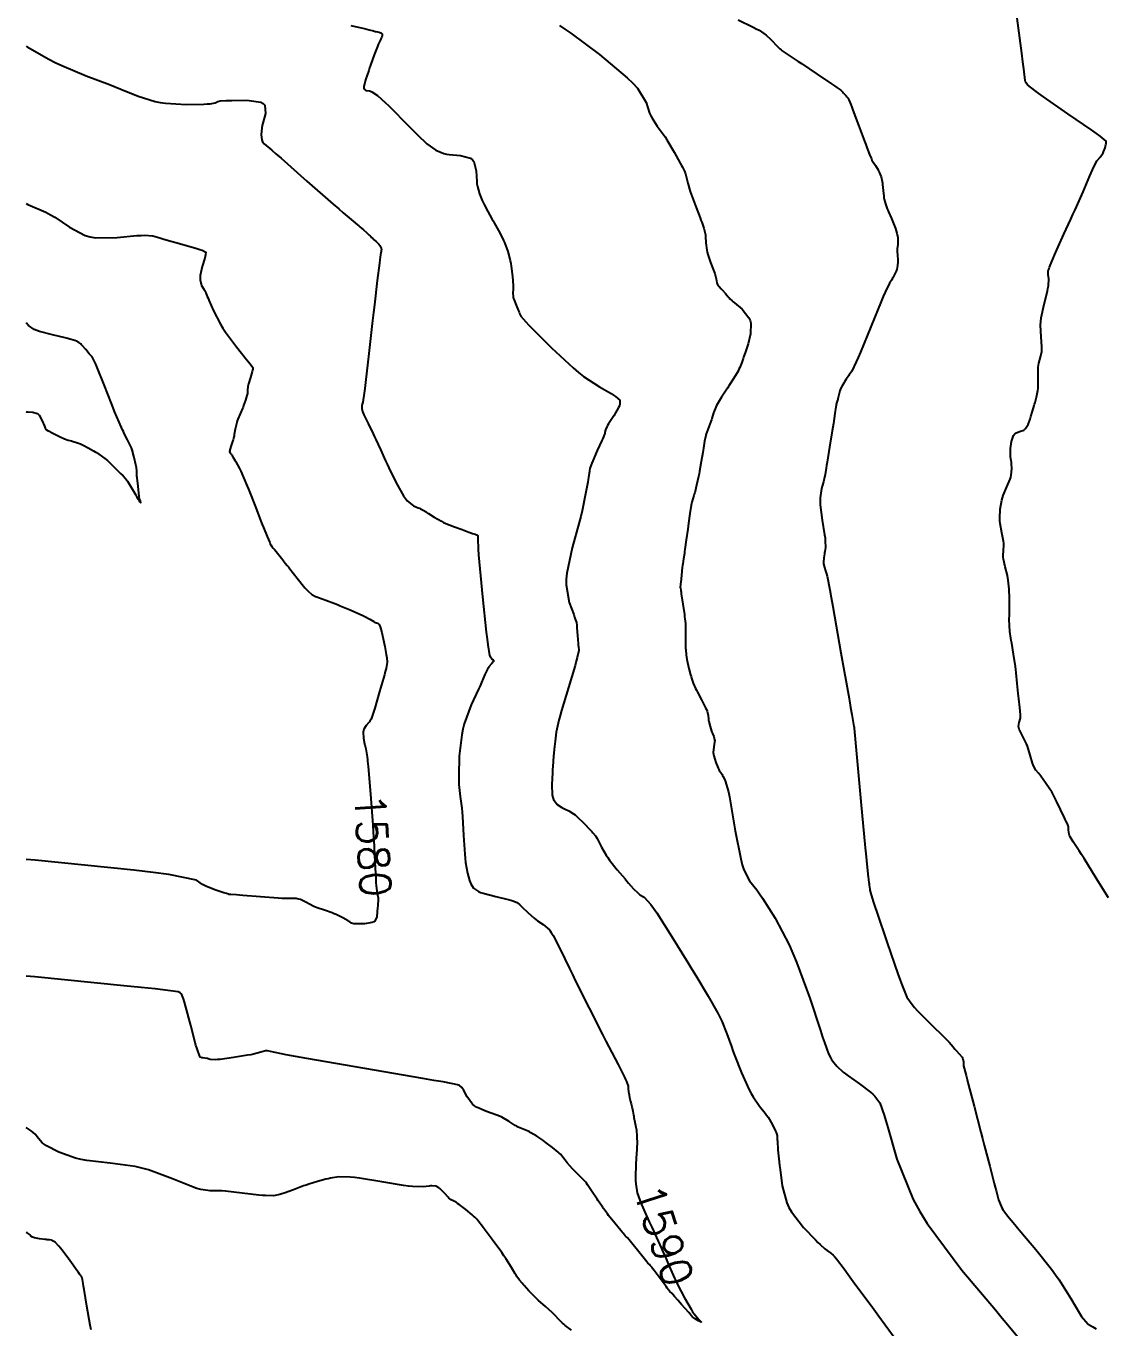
# Model space of a CAD drawing. Header units: metres. Extents: x 837477 to 838477, y 1189014 to 1191014.
# Drawn here: x 837476.5 to 837611.7, y 1189145 to 1189307.7 of the extents above; entities that cross this region are included whole.
import ezdxf

# ---------------------------------------------------------------- set-up
doc = ezdxf.new("R2010")
doc.units = ezdxf.units.M
doc.header["$LTSCALE"] = 0.3
doc.layers.add('COTAS 10', color=1, linetype='Continuous')
doc.styles.get("Standard").update_dxf_attribs({"font": 'simplex.shx'})

msp = doc.modelspace()

# ---------------------------------------------------------------- linework, layer by layer
at = {"layer": 'COTAS 10'}
for points, elevation in [([(837611.835, 1189198.775), (837610.301, 1189201.243), (837608.79, 1189203.68), (837608.459, 1189204.203), (837608.167, 1189204.661), (837607.428, 1189205.77), (837607.039, 1189206.406), (837606.967, 1189206.567), (837606.911, 1189206.72), (837606.838, 1189207.217), (837606.839, 1189207.612), (837606.83, 1189207.702), (837606.817, 1189207.783), (837606.735, 1189208.003), (837606.531, 1189208.381), (837606.441, 1189208.561), (837606.335, 1189208.774), (837605.834, 1189209.818), (837605.334, 1189210.869), (837605.231, 1189211.087), (837605.142, 1189211.274), (837604.948, 1189211.683), (837604.742, 1189212.031), (837604.645, 1189212.178), (837604.532, 1189212.348), (837603.982, 1189213.144), (837603.395, 1189213.959), (837603.259, 1189214.14), (837603.134, 1189214.301), (837602.779, 1189214.722), (837602.496, 1189215.192), (837602.416, 1189215.384), (837602.336, 1189215.603), (837602.042, 1189216.617), (837601.707, 1189217.724), (837601.601, 1189218.002), (837601.488, 1189218.268), (837601.033, 1189219.122), (837600.679, 1189219.831), (837600.63, 1189220.005), (837600.604, 1189220.17), (837600.685, 1189220.682), (837600.833, 1189221.245), (837600.847, 1189221.441), (837600.85, 1189221.655), (837600.766, 1189222.574), (837600.619, 1189223.659), (837600.582, 1189223.978), (837600.548, 1189224.305), (837600.438, 1189225.553), (837600.308, 1189226.905), (837600.26, 1189227.298), (837600.208, 1189227.698), (837599.976, 1189229.209), (837599.747, 1189230.594), (837599.695, 1189230.915), (837599.649, 1189231.208), (837599.525, 1189232.042), (837599.461, 1189232.803), (837599.452, 1189233.051), (837599.447, 1189233.315), (837599.462, 1189234.405), (837599.482, 1189235.583), (837599.48, 1189235.904), (837599.475, 1189236.222), (837599.431, 1189237.351), (837599.317, 1189238.454), (837599.268, 1189238.757), (837599.211, 1189239.058), (837598.943, 1189240.133), (837598.714, 1189241.098), (837598.682, 1189241.329), (837598.663, 1189241.544), (837598.709, 1189242.192), (837598.761, 1189242.861), (837598.747, 1189243.09), (837598.719, 1189243.338), (837598.515, 1189244.391), (837598.307, 1189245.56), (837598.278, 1189245.88), (837598.262, 1189246.2), (837598.304, 1189247.343), (837598.507, 1189248.458), (837598.591, 1189248.76), (837598.688, 1189249.06), (837599.14, 1189250.116), (837599.561, 1189251.093), (837599.638, 1189251.342), (837599.698, 1189251.582), (837599.77, 1189252.371), (837599.722, 1189253.053), (837599.705, 1189253.225), (837599.688, 1189253.39), (837599.613, 1189253.928), (837599.58, 1189254.512), (837599.589, 1189254.706), (837599.606, 1189254.915), (837599.73, 1189255.784), (837599.988, 1189256.566), (837600.088, 1189256.719), (837600.201, 1189256.844), (837600.714, 1189257.067), (837601.242, 1189257.226), (837601.365, 1189257.311), (837601.477, 1189257.414), (837601.796, 1189257.935), (837602.035, 1189258.579), (837602.097, 1189258.76), (837602.157, 1189258.942), (837602.36, 1189259.606), (837602.553, 1189260.28), (837602.608, 1189260.469), (837602.662, 1189260.658), (837602.865, 1189261.346), (837603.018, 1189262.162), (837603.043, 1189262.43), (837603.06, 1189262.718), (837603.055, 1189263.913), (837603.063, 1189265.084), (837603.088, 1189265.358), (837603.123, 1189265.609), (837603.331, 1189266.33), (837603.508, 1189267.068), (837603.524, 1189267.33), (837603.526, 1189267.617), (837603.41, 1189268.86), (837603.342, 1189270.346), (837603.373, 1189270.786), (837603.426, 1189271.238), (837603.799, 1189272.976), (837604.2, 1189274.567), (837604.271, 1189274.927), (837604.325, 1189275.252), (837604.374, 1189276.134), (837604.323, 1189276.668), (837604.314, 1189276.773), (837604.306, 1189276.86), (837604.298, 1189277.023), (837604.303, 1189277.062), (837604.305, 1189277.072), (837604.306, 1189277.082), (837604.312, 1189277.111), (837604.385, 1189277.31), (837604.43, 1189277.426), (837604.484, 1189277.568), (837604.766, 1189278.302), (837605.211, 1189279.377), (837605.367, 1189279.734), (837605.538, 1189280.117), (837606.275, 1189281.717), (837607.146, 1189283.605), (837607.401, 1189284.17), (837607.663, 1189284.753), (837608.659, 1189287.013), (837609.52, 1189288.986), (837609.696, 1189289.389), (837609.845, 1189289.73), (837610.16, 1189290.442), (837610.34, 1189290.765), (837610.405, 1189290.861), (837610.476, 1189290.959), (837610.785, 1189291.333), (837611.094, 1189291.748), (837611.166, 1189291.871), (837611.231, 1189291.998), (837611.413, 1189292.485), (837611.521, 1189292.927), (837611.539, 1189293.024), (837611.552, 1189293.11), (837611.555, 1189293.333), (837610.801, 1189293.952), (837610.336, 1189294.288), (837609.761, 1189294.696), (837606.759, 1189296.764), (837603.718, 1189298.859), (837603.119, 1189299.285), (837602.624, 1189299.643), (837601.713, 1189300.375), (837601.533, 1189300.633), (837601.5, 1189300.692), (837601.474, 1189300.745), (837601.441, 1189300.893), (837601.267, 1189302.352), (837601.153, 1189303.231), (837601.01, 1189304.317), (837600.254, 1189309.959)], 1630), ([(837565.566, 1189308.486), (837567.415, 1189307.598), (837567.816, 1189307.385), (837568.169, 1189307.185), (837569.045, 1189306.584), (837569.58, 1189306.084), (837569.717, 1189305.949), (837569.851, 1189305.815), (837570.295, 1189305.345), (837570.761, 1189304.89), (837570.908, 1189304.765), (837571.063, 1189304.641), (837571.688, 1189304.199), (837572.669, 1189303.554), (837573.048, 1189303.301), (837573.474, 1189303.017), (837575.403, 1189301.725), (837577.22, 1189300.499), (837577.576, 1189300.257), (837577.867, 1189300.058), (837578.39, 1189299.689), (837578.491, 1189299.595), (837578.517, 1189299.568), (837578.543, 1189299.542), (837578.628, 1189299.444), (837578.715, 1189299.343), (837578.741, 1189299.314), (837578.768, 1189299.285), (837578.874, 1189299.178), (837578.984, 1189299.064), (837579.013, 1189299.031), (837579.042, 1189298.997), (837579.144, 1189298.87), (837579.242, 1189298.732), (837579.27, 1189298.692), (837579.296, 1189298.65), (837579.393, 1189298.493), (837579.637, 1189297.906), (837579.757, 1189297.594), (837579.9, 1189297.217), (837580.606, 1189295.314), (837581.333, 1189293.338), (837581.49, 1189292.914), (837581.627, 1189292.544), (837581.959, 1189291.654), (837582.199, 1189291.116), (837582.276, 1189290.968), (837582.36, 1189290.821), (837582.702, 1189290.295), (837583.038, 1189289.761), (837583.118, 1189289.61), (837583.191, 1189289.457), (837583.405, 1189288.892), (837583.553, 1189288.28), (837583.585, 1189288.097), (837583.612, 1189287.908), (837583.678, 1189287.177), (837583.745, 1189286.453), (837583.772, 1189286.268), (837583.804, 1189286.09), (837583.954, 1189285.505), (837584.176, 1189284.894), (837584.253, 1189284.7), (837584.338, 1189284.495), (837584.704, 1189283.666), (837585.062, 1189282.837), (837585.142, 1189282.632), (837585.213, 1189282.438), (837585.402, 1189281.825), (837585.498, 1189281.281), (837585.51, 1189281.13), (837585.517, 1189280.978), (837585.489, 1189280.428), (837585.445, 1189279.883), (837585.441, 1189279.733), (837585.441, 1189279.585), (837585.469, 1189279.057), (837585.499, 1189278.542), (837585.499, 1189278.403), (837585.496, 1189278.265), (837585.457, 1189277.779), (837585.366, 1189277.315), (837585.33, 1189277.192), (837585.29, 1189277.071), (837585.107, 1189276.653), (837584.879, 1189276.243), (837584.811, 1189276.127), (837584.739, 1189276.01), (837584.462, 1189275.578), (837583.924, 1189274.476), (837583.689, 1189273.936), (837583.417, 1189273.294), (837582.123, 1189270.128), (837580.823, 1189266.95), (837580.547, 1189266.301), (837580.307, 1189265.752), (837579.744, 1189264.603), (837579.441, 1189264.144), (837579.365, 1189264.029), (837579.293, 1189263.92), (837579.062, 1189263.574), (837578.855, 1189263.261), (837578.799, 1189263.174), (837578.742, 1189263.086), (837578.541, 1189262.764), (837578.355, 1189262.392), (837578.309, 1189262.273), (837578.266, 1189262.145), (837578.126, 1189261.624), (837578.015, 1189261.141), (837577.988, 1189261.038), (837577.964, 1189260.949), (837577.892, 1189260.735), (837577.818, 1189260.436), (837577.792, 1189260.292), (837577.764, 1189260.122), (837577.645, 1189259.287), (837577.461, 1189258.033), (837577.393, 1189257.599), (837577.317, 1189257.127), (837576.979, 1189255.11), (837576.656, 1189253.207), (837576.59, 1189252.807), (837576.534, 1189252.463), (837576.416, 1189251.679), (837576.314, 1189251.154), (837576.268, 1189250.973), (837576.214, 1189250.777), (837575.957, 1189249.939), (837575.786, 1189248.76), (837575.787, 1189248.349), (837575.809, 1189247.902), (837576.06, 1189245.98), (837576.355, 1189244.142), (837576.404, 1189243.747), (837576.439, 1189243.402), (837576.449, 1189242.567), (837576.367, 1189242.057), (837576.345, 1189241.916), (837576.324, 1189241.776), (837576.247, 1189241.271), (837576.215, 1189240.78), (837576.221, 1189240.648), (837576.234, 1189240.518), (837576.337, 1189240.064), (837576.476, 1189239.629), (837576.511, 1189239.511), (837576.545, 1189239.393), (837576.658, 1189238.979), (837576.989, 1189237.263), (837577.16, 1189236.325), (837577.366, 1189235.186), (837578.396, 1189229.402), (837579.41, 1189223.675), (837579.604, 1189222.571), (837579.762, 1189221.677), (837580.021, 1189220.191), (837580.034, 1189220.092), (837580.037, 1189220.073), (837580.039, 1189220.058), (837580.042, 1189220.033), (837580.043, 1189220.03), (837580.043, 1189220.027), (837580.044, 1189220.021), (837580.045, 1189220.014), (837580.046, 1189220.012), (837580.046, 1189220.01), (837580.048, 1189220.002), (837580.05, 1189219.995), (837580.05, 1189219.99), (837580.052, 1189219.982), (837580.053, 1189219.974), (837580.053, 1189219.97), (837580.054, 1189219.962), (837580.898, 1189210.827), (837581.436, 1189205.03), (837581.543, 1189203.901), (837581.631, 1189202.98), (837581.794, 1189201.375), (837581.834, 1189201.122), (837581.844, 1189201.054), (837581.854, 1189200.985), (837581.888, 1189200.744), (837581.92, 1189200.503), (837581.928, 1189200.435), (837581.937, 1189200.367), (837581.966, 1189200.118), (837582, 1189199.863), (837582.024, 1189199.719), (837582.076, 1189199.454), (837582.433, 1189198.327), (837582.639, 1189197.711), (837582.89, 1189196.964), (837584.183, 1189193.169), (837585.528, 1189189.294), (837585.812, 1189188.496), (837586.059, 1189187.817), (837586.631, 1189186.36), (837587.291, 1189185.429), (837587.592, 1189185.081), (837587.945, 1189184.694), (837589.646, 1189182.975), (837591.313, 1189181.342), (837591.644, 1189181.01), (837591.918, 1189180.73), (837592.434, 1189180.153), (837592.637, 1189179.874), (837592.714, 1189179.783), (837592.8, 1189179.686), (837593.183, 1189179.283), (837593.533, 1189178.861), (837593.597, 1189178.752), (837593.648, 1189178.646), (837593.714, 1189178.29), (837593.71, 1189177.96), (837593.717, 1189177.871), (837593.727, 1189177.782), (837593.791, 1189177.467), (837594.036, 1189176.551), (837594.159, 1189176.083), (837594.307, 1189175.523), (837595.044, 1189172.726), (837595.89, 1189169.507), (837596.107, 1189168.68), (837596.316, 1189167.882), (837597.007, 1189165.233), (837597.567, 1189163.09), (837597.694, 1189162.611), (837597.807, 1189162.182), (837598.114, 1189161.042), (837598.417, 1189160.239), (837598.529, 1189160.022), (837598.653, 1189159.806), (837599.2, 1189159.044), (837600.124, 1189157.944), (837600.486, 1189157.515), (837600.892, 1189157.032), (837602.742, 1189154.838), (837604.719, 1189152.35), (837605.207, 1189151.682), (837605.668, 1189151.022), (837607.117, 1189148.715), (837608.231, 1189146.852), (837608.481, 1189146.473), (837608.706, 1189146.153), (837609.308, 1189145.493), (837609.874, 1189145.164), (837610.076, 1189145.053), (837610.298, 1189144.933)], 1620), ([(837517.123, 1189307.802), (837518.806, 1189307.395), (837519.142, 1189307.313), (837519.422, 1189307.245), (837519.967, 1189307.109), (837520.181, 1189307.055), (837520.253, 1189307.037), (837520.656, 1189306.944), (837520.936, 1189306.835), (837520.984, 1189306.795), (837521.02, 1189306.75), (837521.045, 1189306.552), (837520.977, 1189306.331), (837520.955, 1189306.272), (837520.93, 1189306.213), (837520.827, 1189306.008), (837520.638, 1189305.595), (837520.559, 1189305.405), (837520.47, 1189305.182), (837520.05, 1189304.106), (837519.585, 1189302.847), (837519.466, 1189302.508), (837519.352, 1189302.175), (837518.974, 1189301.007), (837518.765, 1189300.112), (837518.757, 1189299.949), (837518.77, 1189299.824), (837518.999, 1189299.68), (837519.445, 1189299.64), (837519.595, 1189299.581), (837519.758, 1189299.5), (837520.442, 1189299.033), (837521.454, 1189298.131), (837521.823, 1189297.776), (837522.231, 1189297.375), (837524.023, 1189295.547), (837525.837, 1189293.741), (837526.257, 1189293.355), (837526.642, 1189293.018), (837527.739, 1189292.209), (837528.741, 1189291.807), (837529.067, 1189291.727), (837529.413, 1189291.659), (837530.839, 1189291.526), (837532.092, 1189291.205), (837532.329, 1189291.02), (837532.519, 1189290.793), (837532.809, 1189289.623), (837532.856, 1189288.302), (837532.893, 1189287.98), (837532.939, 1189287.677), (837533.191, 1189286.739), (837533.547, 1189285.905), (837533.659, 1189285.668), (837533.776, 1189285.428), (837534.249, 1189284.537), (837534.764, 1189283.623), (837534.908, 1189283.369), (837535.053, 1189283.113), (837535.583, 1189282.186), (837536.084, 1189281.216), (837536.212, 1189280.935), (837536.334, 1189280.648), (837536.736, 1189279.563), (837537.052, 1189278.399), (837537.12, 1189278.063), (837537.181, 1189277.72), (837537.331, 1189276.43), (837537.397, 1189275.298), (837537.404, 1189275.056), (837537.407, 1189274.844), (837537.376, 1189274.333), (837537.4, 1189273.915), (837537.437, 1189273.761), (837537.486, 1189273.591), (837537.774, 1189272.841), (837538.092, 1189272.11), (837538.16, 1189271.952), (837538.22, 1189271.814), (837538.365, 1189271.477), (837539.011, 1189270.74), (837539.386, 1189270.35), (837539.846, 1189269.879), (837542.217, 1189267.507), (837544.917, 1189264.993), (837545.584, 1189264.433), (837546.217, 1189263.932), (837548.214, 1189262.615), (837549.68, 1189261.797), (837549.978, 1189261.611), (837550.23, 1189261.442), (837550.748, 1189260.976), (837550.763, 1189260.458), (837550.697, 1189260.256), (837550.601, 1189260.029), (837550, 1189258.995), (837549.353, 1189257.999), (837549.227, 1189257.795), (837549.125, 1189257.623), (837548.948, 1189257.262), (837548.924, 1189257.118), (837548.919, 1189257.083), (837548.913, 1189257.05), (837548.897, 1189256.948), (837548.882, 1189256.862), (837548.877, 1189256.839), (837548.873, 1189256.816), (837548.855, 1189256.736), (837548.702, 1189256.37), (837548.612, 1189256.167), (837548.502, 1189255.919), (837547.932, 1189254.657), (837547.359, 1189253.369), (837547.247, 1189253.105), (837547.156, 1189252.881), (837546.993, 1189252.409), (837546.962, 1189252.194), (837546.953, 1189252.132), (837546.944, 1189252.069), (837546.913, 1189251.836), (837546.827, 1189251.293), (837546.784, 1189251.036), (837546.733, 1189250.731), (837546.479, 1189249.244), (837546.034, 1189247.124), (837545.862, 1189246.42), (837545.669, 1189245.665), (837544.796, 1189242.52), (837544.122, 1189239.358), (837544.055, 1189238.593), (837544.039, 1189237.877), (837544.411, 1189235.691), (837544.984, 1189234.164), (837545.094, 1189233.864), (837545.184, 1189233.617), (837545.335, 1189233.168), (837545.364, 1189232.859), (837545.377, 1189232.701), (837545.392, 1189232.511), (837545.465, 1189231.563), (837545.541, 1189230.574), (837545.558, 1189230.358), (837545.573, 1189230.168), (837545.614, 1189229.693), (837545.432, 1189228.796), (837545.308, 1189228.34), (837545.151, 1189227.794), (837544.317, 1189225.074), (837543.45, 1189222.201), (837543.273, 1189221.56), (837543.123, 1189220.985), (837542.808, 1189219.464), (837542.674, 1189218.347), (837542.638, 1189218.026), (837542.602, 1189217.701), (837542.476, 1189216.486), (837542.365, 1189215.182), (837542.339, 1189214.801), (837542.314, 1189214.411), (837542.238, 1189212.929), (837542.304, 1189211.61), (837542.369, 1189211.323), (837542.454, 1189211.069), (837542.929, 1189210.434), (837543.518, 1189210.061), (837543.676, 1189209.972), (837543.83, 1189209.89), (837544.369, 1189209.646), (837544.976, 1189209.285), (837545.175, 1189209.129), (837545.387, 1189208.948), (837546.262, 1189208.092), (837547.067, 1189207.234), (837547.234, 1189207.052), (837547.378, 1189206.894), (837547.698, 1189206.526), (837547.917, 1189206.177), (837547.997, 1189206.032), (837548.085, 1189205.866), (837548.475, 1189205.091), (837549.045, 1189204.105), (837549.248, 1189203.806), (837549.469, 1189203.496), (837550.431, 1189202.281), (837551.406, 1189201.131), (837551.636, 1189200.862), (837551.848, 1189200.615), (837552.472, 1189199.898), (837552.984, 1189199.384), (837553.126, 1189199.265), (837553.269, 1189199.155), (837553.785, 1189198.839), (837554.627, 1189197.94), (837554.974, 1189197.463), (837555.372, 1189196.887), (837557.223, 1189193.981), (837559.245, 1189190.674), (837559.751, 1189189.845), (837560.234, 1189189.053), (837561.781, 1189186.505), (837562.993, 1189184.379), (837563.264, 1189183.853), (837563.507, 1189183.354), (837564.149, 1189181.781), (837564.709, 1189180.185), (837564.9, 1189179.672), (837565.107, 1189179.128), (837565.982, 1189176.907), (837566.919, 1189174.793), (837567.164, 1189174.316), (837567.402, 1189173.887), (837568.212, 1189172.731), (837568.928, 1189171.861), (837569.108, 1189171.612), (837569.28, 1189171.359), (837569.834, 1189170.417), (837570.231, 1189169.624), (837570.303, 1189169.465), (837570.36, 1189169.333), (837570.432, 1189169.073), (837570.426, 1189168.744), (837570.434, 1189168.567), (837570.446, 1189168.353), (837570.526, 1189167.27), (837570.669, 1189165.777), (837570.722, 1189165.304), (837570.78, 1189164.805), (837571.036, 1189162.789), (837571.623, 1189160.662), (837571.89, 1189160.093), (837572.202, 1189159.533), (837573.705, 1189157.583), (837575.207, 1189156.022), (837575.518, 1189155.707), (837575.784, 1189155.443), (837576.368, 1189154.914), (837576.66, 1189154.708), (837576.742, 1189154.648), (837576.825, 1189154.588), (837577.128, 1189154.359), (837577.423, 1189154.11), (837577.5, 1189154.036), (837577.574, 1189153.96), (837577.828, 1189153.672), (837578.789, 1189152.391), (837579.31, 1189151.69), (837579.941, 1189150.839), (837582.52, 1189147.358), (837583.142, 1189146.516), (837586.294, 1189142.167)], 1600), ([(837543.218, 1189307.775), (837543.875, 1189307.345), (837544.633, 1189306.823), (837548.205, 1189304.165), (837551.672, 1189301.26), (837552.365, 1189300.581), (837552.941, 1189299.958), (837554.055, 1189298.16), (837554.481, 1189296.833), (837554.624, 1189296.505), (837554.777, 1189296.195), (837555.421, 1189295.221), (837556.18, 1189294.2), (837556.406, 1189293.86), (837556.639, 1189293.496), (837557.535, 1189291.976), (837558.308, 1189290.588), (837558.462, 1189290.307), (837558.591, 1189290.071), (837558.839, 1189289.593), (837558.951, 1189289.251), (837558.994, 1189289.101), (837559.041, 1189288.927), (837559.252, 1189288.099), (837559.56, 1189287.028), (837559.667, 1189286.701), (837559.784, 1189286.361), (837560.289, 1189285.024), (837560.783, 1189283.764), (837560.893, 1189283.473), (837560.993, 1189283.207), (837561.256, 1189282.453), (837561.412, 1189281.811), (837561.442, 1189281.614), (837561.468, 1189281.41), (837561.515, 1189280.607), (837561.611, 1189279.714), (837561.668, 1189279.454), (837561.738, 1189279.187), (837562.098, 1189278.176), (837562.472, 1189277.223), (837562.551, 1189276.992), (837562.619, 1189276.776), (837562.776, 1189276.119), (837562.887, 1189275.629), (837562.926, 1189275.518), (837562.969, 1189275.419), (837563.156, 1189275.151), (837563.405, 1189274.899), (837563.488, 1189274.81), (837563.576, 1189274.713), (837563.945, 1189274.29), (837564.28, 1189273.896), (837564.348, 1189273.817), (837564.405, 1189273.751), (837564.52, 1189273.621), (837564.778, 1189273.393), (837564.926, 1189273.266), (837565.107, 1189273.111), (837566.036, 1189272.319), (837566.894, 1189271.255), (837567.03, 1189270.929), (837567.122, 1189270.589), (837567.087, 1189269.247), (837566.791, 1189268.014), (837566.719, 1189267.744), (837566.65, 1189267.504), (837566.436, 1189266.895), (837566.253, 1189266.458), (837566.204, 1189266.327), (837566.156, 1189266.192), (837565.991, 1189265.668), (837565.742, 1189265.031), (837565.642, 1189264.824), (837565.528, 1189264.604), (837565.002, 1189263.702), (837564.392, 1189262.739), (837564.226, 1189262.482), (837564.06, 1189262.228), (837563.468, 1189261.344), (837562.959, 1189260.519), (837562.846, 1189260.302), (837562.744, 1189260.09), (837562.473, 1189259.368), (837562.261, 1189258.682), (837562.196, 1189258.494), (837562.129, 1189258.306), (837561.861, 1189257.632), (837561.609, 1189256.947), (837561.55, 1189256.752), (837561.496, 1189256.555), (837561.343, 1189255.824), (837561.207, 1189254.982), (837561.164, 1189254.714), (837561.119, 1189254.432), (837560.935, 1189253.29), (837560.724, 1189252.081), (837560.661, 1189251.757), (837560.597, 1189251.437), (837560.347, 1189250.323), (837560.116, 1189249.405), (837560.063, 1189249.21), (837560.015, 1189249.041), (837559.879, 1189248.643), (837559.76, 1189248.221), (837559.722, 1189248.037), (837559.682, 1189247.824), (837559.518, 1189246.812), (837559.34, 1189245.576), (837559.29, 1189245.222), (837559.24, 1189244.863), (837559.058, 1189243.525), (837558.895, 1189242.323), (837558.856, 1189242.05), (837558.82, 1189241.803), (837558.714, 1189241.128), (837558.622, 1189240.506), (837558.594, 1189240.293), (837558.566, 1189240.062), (837558.456, 1189239.081), (837558.361, 1189238.19), (837558.343, 1189238.017), (837558.327, 1189237.876), (837558.298, 1189237.63), (837558.294, 1189237.594), (837558.294, 1189237.585), (837558.295, 1189237.576), (837558.305, 1189237.545), (837558.317, 1189237.52), (837558.32, 1189237.514), (837558.322, 1189237.509), (837558.328, 1189237.493), (837558.377, 1189237.178), (837558.406, 1189236.984), (837558.441, 1189236.743), (837558.626, 1189235.488), (837558.817, 1189234.17), (837558.856, 1189233.89), (837558.889, 1189233.646), (837558.958, 1189233.074), (837558.979, 1189232.587), (837558.982, 1189232.398), (837558.982, 1189232.185), (837558.973, 1189231.222), (837558.971, 1189230.224), (837558.977, 1189229.99), (837558.986, 1189229.775), (837559.041, 1189229.149), (837559.14, 1189228.576), (837559.177, 1189228.393), (837559.218, 1189228.201), (837559.399, 1189227.419), (837559.607, 1189226.626), (837559.664, 1189226.426), (837559.721, 1189226.235), (837559.928, 1189225.616), (837560.216, 1189224.948), (837560.324, 1189224.726), (837560.444, 1189224.489), (837560.983, 1189223.497), (837561.483, 1189222.534), (837561.579, 1189222.315), (837561.657, 1189222.116), (837561.787, 1189221.566), (837561.832, 1189221.103), (837561.857, 1189220.959), (837561.887, 1189220.807), (837562.039, 1189220.198), (837562.224, 1189219.603), (837562.274, 1189219.46), (837562.323, 1189219.326), (837562.498, 1189218.919), (837562.603, 1189218.512), (837562.609, 1189218.379), (837562.604, 1189218.236), (837562.501, 1189217.644), (837562.434, 1189216.949), (837562.452, 1189216.742), (837562.485, 1189216.528), (837562.737, 1189215.701), (837563.049, 1189214.975), (837563.121, 1189214.825), (837563.186, 1189214.697), (837563.365, 1189214.418), (837563.536, 1189214.177), (837563.595, 1189214.073), (837563.66, 1189213.952), (837563.937, 1189213.382), (837564.318, 1189212.016), (837564.448, 1189211.394), (837564.59, 1189210.666), (837565.19, 1189207.157), (837565.869, 1189203.642), (837566.06, 1189202.91), (837566.253, 1189202.284), (837566.96, 1189200.897), (837567.887, 1189199.753), (837568.218, 1189199.28), (837568.581, 1189198.74), (837570.161, 1189196.224), (837571.915, 1189192.891), (837572.388, 1189191.836), (837572.855, 1189190.723), (837574.494, 1189186.224), (837575.827, 1189182.196), (837576.1, 1189181.381), (837576.332, 1189180.695), (837576.824, 1189179.299), (837577.12, 1189178.727), (837577.228, 1189178.561), (837577.348, 1189178.391), (837577.877, 1189177.748), (837578.681, 1189177.001), (837578.975, 1189176.765), (837579.299, 1189176.517), (837580.726, 1189175.517), (837582.103, 1189174.499), (837582.396, 1189174.239), (837582.651, 1189173.989), (837583.252, 1189173.165), (837583.792, 1189171.619), (837584.008, 1189170.912), (837584.253, 1189170.086), (837585.378, 1189166.097), (837587.427, 1189161.071), (837588.255, 1189159.59), (837589.195, 1189158.071), (837593.528, 1189152.264), (837597.71, 1189147.268), (837598.554, 1189146.259), (837599.262, 1189145.414), (837600.687, 1189143.715)], 1610), ([(837476.514, 1189305.222), (837476.661, 1189305.136), (837479.381, 1189303.56), (837480.171, 1189303.158), (837480.977, 1189302.771), (837484.022, 1189301.499), (837486.938, 1189300.393), (837487.663, 1189300.111), (837488.352, 1189299.839), (837490.541, 1189298.944), (837492.647, 1189298.285), (837493.284, 1189298.161), (837493.943, 1189298.064), (837496.517, 1189297.924), (837498.734, 1189297.97), (837499.169, 1189297.989), (837499.526, 1189298.011), (837500.167, 1189298.112), (837500.344, 1189298.221), (837500.408, 1189298.247), (837500.479, 1189298.273), (837500.79, 1189298.352), (837501.516, 1189298.41), (837501.849, 1189298.422), (837502.239, 1189298.433), (837504.125, 1189298.456), (837505.857, 1189298.207), (837506.15, 1189298.045), (837506.363, 1189297.844), (837506.46, 1189296.783), (837506.118, 1189295.572), (837506.054, 1189295.276), (837506.004, 1189294.997), (837505.932, 1189294.132), (837505.993, 1189293.499), (837506.025, 1189293.366), (837506.065, 1189293.251), (837506.266, 1189292.99), (837507.238, 1189292.193), (837507.764, 1189291.741), (837508.402, 1189291.188), (837511.632, 1189288.354), (837514.927, 1189285.459), (837515.605, 1189284.868), (837516.182, 1189284.368), (837517.418, 1189283.321), (837517.964, 1189282.881), (837518.106, 1189282.763), (837518.244, 1189282.647), (837518.706, 1189282.242), (837519.08, 1189281.903), (837519.163, 1189281.829), (837519.236, 1189281.763), (837519.425, 1189281.596), (837519.548, 1189281.481), (837519.58, 1189281.449), (837519.611, 1189281.416), (837519.714, 1189281.296), (837519.853, 1189281.148), (837519.906, 1189281.098), (837519.965, 1189281.045), (837520.23, 1189280.819), (837520.496, 1189280.584), (837520.556, 1189280.524), (837520.609, 1189280.466), (837520.749, 1189280.276), (837520.834, 1189280.124), (837520.852, 1189280.09), (837520.867, 1189280.059), (837520.903, 1189279.976), (837520.92, 1189279.914), (837520.923, 1189279.896), (837520.927, 1189279.877), (837520.935, 1189279.807), (837520.936, 1189279.736), (837520.934, 1189279.696), (837520.923, 1189279.625), (837520.909, 1189279.553), (837520.905, 1189279.533), (837520.9, 1189279.513), (837520.884, 1189279.437), (837520.805, 1189278.851), (837520.761, 1189278.509), (837520.707, 1189278.088), (837520.432, 1189275.919), (837520.062, 1189272.893), (837519.948, 1189271.931), (837519.83, 1189270.916), (837519.362, 1189266.806), (837518.942, 1189263.161), (837518.854, 1189262.44), (837518.778, 1189261.844), (837518.606, 1189260.732), (837518.534, 1189260.472), (837518.522, 1189260.413), (837518.513, 1189260.36), (837518.507, 1189260.215), (837518.514, 1189260.102), (837518.512, 1189260.069), (837518.509, 1189260.035), (837518.487, 1189259.908), (837518.59, 1189259.544), (837518.667, 1189259.361), (837518.764, 1189259.143), (837519.289, 1189258.055), (837519.928, 1189256.75), (837520.096, 1189256.394), (837520.262, 1189256.04), (837520.831, 1189254.78), (837521.464, 1189253.389), (837521.669, 1189252.953), (837521.888, 1189252.495), (837522.785, 1189250.653), (837523.713, 1189249.001), (837523.951, 1189248.662), (837524.18, 1189248.375), (837524.936, 1189247.764), (837525.551, 1189247.513), (837525.691, 1189247.452), (837525.817, 1189247.394), (837526.163, 1189247.218), (837526.535, 1189246.991), (837526.677, 1189246.901), (837526.837, 1189246.8), (837527.555, 1189246.34), (837528.448, 1189245.83), (837528.717, 1189245.698), (837528.996, 1189245.57), (837530.082, 1189245.14), (837531.055, 1189244.792), (837531.262, 1189244.716), (837531.442, 1189244.648), (837531.867, 1189244.475), (837532.14, 1189244.366), (837532.224, 1189244.339), (837532.312, 1189244.313), (837532.659, 1189244.228), (837532.938, 1189244.097), (837532.983, 1189244.042), (837533.015, 1189243.979), (837533.01, 1189243.683), (837533.041, 1189242.349), (837533.094, 1189241.632), (837533.167, 1189240.764), (837533.59, 1189236.374), (837534.059, 1189231.985), (837534.161, 1189231.118), (837534.25, 1189230.401), (837534.471, 1189229.071), (837534.623, 1189228.778), (837534.669, 1189228.715), (837534.717, 1189228.661), (837534.903, 1189228.53), (837534.993, 1189228.404), (837534.981, 1189228.352), (837534.951, 1189228.294), (837534.709, 1189228.022), (837534.372, 1189227.624), (837534.282, 1189227.486), (837534.195, 1189227.336), (837533.893, 1189226.693), (837533.454, 1189225.67), (837533.28, 1189225.28), (837533.083, 1189224.844), (837532.179, 1189222.885), (837531.308, 1189220.526), (837531.131, 1189219.838), (837530.982, 1189219.134), (837530.674, 1189216.465), (837530.616, 1189214.011), (837530.624, 1189213.442), (837530.643, 1189212.921), (837530.8, 1189211.441), (837531.001, 1189209.982), (837531.049, 1189209.476), (837531.092, 1189208.924), (837531.219, 1189206.56), (837531.354, 1189204.222), (837531.402, 1189203.687), (837531.455, 1189203.201), (837531.689, 1189201.85), (837531.965, 1189200.937), (837532.046, 1189200.726), (837532.128, 1189200.533), (837532.439, 1189199.991), (837533.067, 1189199.571), (837533.349, 1189199.455), (837533.677, 1189199.341), (837535.253, 1189198.931), (837536.805, 1189198.568), (837537.118, 1189198.484), (837537.382, 1189198.406), (837537.914, 1189198.183), (837538.24, 1189197.882), (837538.374, 1189197.756), (837538.527, 1189197.611), (837539.234, 1189196.931), (837540.039, 1189196.216), (837540.252, 1189196.049), (837540.462, 1189195.896), (837541.188, 1189195.452), (837541.939, 1189194.759), (837542.165, 1189194.448), (837542.399, 1189194.086), (837543.309, 1189192.35), (837544.446, 1189189.963), (837544.823, 1189189.191), (837545.228, 1189188.37), (837546.913, 1189185.002), (837548.602, 1189181.676), (837549.009, 1189180.882), (837549.389, 1189180.142), (837550.543, 1189177.926), (837551.329, 1189176.383), (837551.478, 1189176.068), (837551.597, 1189175.801), (837551.779, 1189175.24), (837551.78, 1189174.988), (837551.785, 1189174.916), (837551.792, 1189174.843), (837551.834, 1189174.571), (837551.889, 1189174.285), (837551.903, 1189174.204), (837551.918, 1189174.121), (837551.969, 1189173.815), (837552.027, 1189173.506), (837552.046, 1189173.421), (837552.066, 1189173.337), (837552.15, 1189173.038), (837552.239, 1189172.715), (837552.263, 1189172.615), (837552.286, 1189172.511), (837552.367, 1189172.098), (837552.456, 1189171.624), (837552.485, 1189171.482), (837552.516, 1189171.334), (837552.642, 1189170.758), (837552.763, 1189170.12), (837552.791, 1189169.932), (837552.816, 1189169.74), (837552.887, 1189169.008), (837552.902, 1189168.015), (837552.892, 1189167.658), (837552.876, 1189167.265), (837552.847, 1189166.807), (837552.766, 1189165.551), (837552.699, 1189163.811), (837552.71, 1189163.402), (837552.734, 1189163.024), (837552.923, 1189161.924), (837553.239, 1189160.994), (837553.342, 1189160.723), (837553.452, 1189160.447), (837553.902, 1189159.405), (837554.424, 1189158.274), (837554.578, 1189157.943), (837554.736, 1189157.603), (837555.342, 1189156.309), (837555.971, 1189154.941), (837556.144, 1189154.555), (837556.316, 1189154.166), (837556.93, 1189152.733), (837557.595, 1189151.241), (837557.798, 1189150.815), (837558.009, 1189150.384), (837558.84, 1189148.777), (837559.65, 1189147.366), (837559.848, 1189147.058), (837560.035, 1189146.786), (837560.612, 1189146.1), (837560.914, 1189145.798), (837560.927, 1189145.767), (837560.909, 1189145.759), (837560.591, 1189145.921), (837560.171, 1189146.173), (837560.091, 1189146.222), (837560.025, 1189146.261), (837559.914, 1189146.327), (837559.903, 1189146.332), (837559.9, 1189146.334), (837559.898, 1189146.335), (837559.887, 1189146.34), (837559.665, 1189146.59), (837559.528, 1189146.746), (837559.359, 1189146.939), (837558.479, 1189147.948), (837557.998, 1189148.497), (837557.591, 1189148.961), (837557.417, 1189149.157), (837557.275, 1189149.316), (837557.024, 1189149.584), (837556.808, 1189149.848), (837556.688, 1189150.005), (837556.542, 1189150.198), (837555.797, 1189151.198), (837555.048, 1189152.203), (837554.898, 1189152.399), (837554.774, 1189152.56), (837554.535, 1189152.845), (837554.455, 1189152.936), (837554.272, 1189153.139), (837554.133, 1189153.306), (837553.965, 1189153.51), (837553.12, 1189154.552), (837552.267, 1189155.603), (837552.094, 1189155.813), (837551.949, 1189155.986), (837551.652, 1189156.318), (837551.543, 1189156.415), (837551.516, 1189156.441), (837551.489, 1189156.466), (837551.403, 1189156.555), (837551.158, 1189156.85), (837551.031, 1189157.005), (837550.879, 1189157.192), (837550.114, 1189158.136), (837549.349, 1189159.091), (837549.197, 1189159.285), (837549.069, 1189159.448), (837548.823, 1189159.786), (837548.719, 1189159.951), (837548.681, 1189160.006), (837548.64, 1189160.065), (837548.459, 1189160.31), (837548.159, 1189160.739), (837548.042, 1189160.913), (837547.91, 1189161.112), (837547.314, 1189162.03), (837546.713, 1189162.929), (837546.579, 1189163.116), (837546.459, 1189163.276), (837546.141, 1189163.628), (837545.804, 1189163.935), (837545.672, 1189164.065), (837545.524, 1189164.216), (837544.849, 1189164.925), (837544.183, 1189165.659), (837544.04, 1189165.825), (837543.916, 1189165.975), (837543.619, 1189166.384), (837543.316, 1189166.751), (837543.188, 1189166.876), (837543.042, 1189167.009), (837542.353, 1189167.574), (837541.552, 1189168.174), (837541.335, 1189168.33), (837541.12, 1189168.481), (837540.359, 1189168.992), (837539.646, 1189169.418), (837539.46, 1189169.517), (837539.28, 1189169.607), (837538.671, 1189169.861), (837538.054, 1189170.131), (837537.869, 1189170.231), (837537.676, 1189170.342), (837536.927, 1189170.834), (837536.01, 1189171.365), (837535.713, 1189171.501), (837535.395, 1189171.632), (837534.091, 1189172.067), (837532.846, 1189172.595), (837532.567, 1189172.786), (837532.317, 1189172.995), (837531.649, 1189173.913), (837531.204, 1189174.772), (837531.093, 1189174.945), (837530.989, 1189175.09), (837530.657, 1189175.38), (837528.667, 1189175.76), (837527.518, 1189175.962), (837526.108, 1189176.206), (837518.855, 1189177.436), (837511.605, 1189178.678), (837510.197, 1189178.929), (837509.05, 1189179.14), (837507.075, 1189179.567), (837506.723, 1189179.655), (837506.599, 1189179.653), (837506.463, 1189179.638), (837505.88, 1189179.488), (837504.955, 1189179.246), (837504.605, 1189179.173), (837504.213, 1189179.099), (837502.458, 1189178.811), (837500.781, 1189178.589), (837500.439, 1189178.557), (837500.15, 1189178.537), (837499.547, 1189178.57), (837499.286, 1189178.666), (837499.212, 1189178.686), (837499.137, 1189178.703), (837498.863, 1189178.74), (837498.608, 1189178.769), (837498.545, 1189178.781), (837498.486, 1189178.795), (837498.301, 1189178.861), (837498.02, 1189179.515), (837497.9, 1189179.901), (837497.762, 1189180.375), (837497.113, 1189182.824), (837496.47, 1189185.275), (837496.335, 1189185.749), (837496.22, 1189186.135), (837495.962, 1189186.792), (837495.813, 1189186.877), (837495.766, 1189186.903), (837495.717, 1189186.93), (837495.52, 1189187.034), (837492.643, 1189187.384), (837490.905, 1189187.566), (837488.759, 1189187.785), (837477.607, 1189188.882), (837476.514, 1189188.992)], 1590), ([(837476.514, 1189285.524), (837476.755, 1189285.431), (837478.999, 1189284.45), (837479.574, 1189284.146), (837480.128, 1189283.829), (837481.959, 1189282.565), (837483.903, 1189281.544), (837484.528, 1189281.379), (837485.19, 1189281.265), (837487.896, 1189281.282), (837490.375, 1189281.53), (837490.895, 1189281.562), (837491.342, 1189281.579), (837492.356, 1189281.508), (837493.245, 1189281.244), (837493.615, 1189281.138), (837494.037, 1189281.018), (837496.006, 1189280.468), (837497.876, 1189279.926), (837498.236, 1189279.811), (837498.527, 1189279.711), (837499.009, 1189279.477), (837498.959, 1189279.118), (837498.915, 1189278.939), (837498.858, 1189278.725), (837498.546, 1189277.667), (837498.292, 1189276.526), (837498.273, 1189276.259), (837498.276, 1189276.015), (837498.468, 1189275.314), (837498.751, 1189274.831), (837498.811, 1189274.724), (837498.862, 1189274.629), (837498.982, 1189274.385), (837499.172, 1189273.938), (837499.268, 1189273.714), (837499.383, 1189273.448), (837499.958, 1189272.128), (837500.823, 1189270.462), (837501.122, 1189269.978), (837501.446, 1189269.484), (837502.831, 1189267.616), (837504.089, 1189266.048), (837504.533, 1189265.493), (837504.878, 1189265.058), (837504.863, 1189264.822), (837504.835, 1189264.699), (837504.797, 1189264.551), (837504.574, 1189263.805), (837504.342, 1189263.008), (837504.299, 1189262.827), (837504.265, 1189262.663), (837504.216, 1189262.216), (837504.182, 1189261.818), (837504.156, 1189261.686), (837504.124, 1189261.543), (837503.951, 1189260.947), (837503.715, 1189260.288), (837503.643, 1189260.106), (837503.569, 1189259.925), (837503.278, 1189259.27), (837502.997, 1189258.578), (837502.93, 1189258.373), (837502.866, 1189258.163), (837502.674, 1189257.353), (837502.541, 1189256.657), (837502.515, 1189256.519), (837502.494, 1189256.404), (837502.458, 1189256.183), (837502.409, 1189256.006), (837502.381, 1189255.918), (837502.345, 1189255.814), (837502.162, 1189255.296), (837502.003, 1189254.769), (837501.982, 1189254.659), (837501.972, 1189254.565), (837502.021, 1189254.355), (837502.154, 1189254.203), (837502.197, 1189254.145), (837502.243, 1189254.081), (837502.431, 1189253.795), (837502.636, 1189253.456), (837502.693, 1189253.359), (837502.749, 1189253.261), (837502.952, 1189252.896), (837503.192, 1189252.427), (837503.271, 1189252.263), (837503.357, 1189252.085), (837503.713, 1189251.317), (837504.179, 1189250.23), (837504.333, 1189249.849), (837504.498, 1189249.434), (837505.187, 1189247.647), (837505.873, 1189245.851), (837506.038, 1189245.43), (837506.191, 1189245.042), (837506.652, 1189243.915), (837506.978, 1189243.169), (837507.047, 1189243.022), (837507.106, 1189242.9), (837507.243, 1189242.671), (837507.422, 1189242.472), (837507.509, 1189242.368), (837507.611, 1189242.244), (837508.115, 1189241.62), (837508.61, 1189241.002), (837508.707, 1189240.882), (837508.787, 1189240.783), (837508.929, 1189240.611), (837509.173, 1189240.304), (837509.317, 1189240.121), (837509.494, 1189239.895), (837510.409, 1189238.727), (837511.378, 1189237.531), (837511.588, 1189237.287), (837511.774, 1189237.082), (837512.236, 1189236.66), (837512.686, 1189236.447), (837512.864, 1189236.374), (837513.066, 1189236.295), (837513.986, 1189235.959), (837515.109, 1189235.545), (837515.438, 1189235.417), (837515.775, 1189235.283), (837517.058, 1189234.75), (837518.243, 1189234.224), (837518.518, 1189234.094), (837518.771, 1189233.97), (837519.493, 1189233.582), (837519.988, 1189233.299), (837520.097, 1189233.242), (837520.193, 1189233.194), (837520.442, 1189233.102), (837520.599, 1189233.014), (837520.638, 1189232.971), (837520.675, 1189232.919), (837520.795, 1189232.66), (837520.89, 1189232.357), (837520.912, 1189232.277), (837520.932, 1189232.2), (837520.99, 1189231.934), (837521.074, 1189231.509), (837521.112, 1189231.331), (837521.155, 1189231.126), (837521.362, 1189230.169), (837521.559, 1189229.187), (837521.596, 1189228.967), (837521.626, 1189228.769), (837521.672, 1189228.242), (837521.525, 1189227.444), (837521.433, 1189227.076), (837521.319, 1189226.643), (837520.721, 1189224.549), (837520.106, 1189222.491), (837519.981, 1189222.082), (837519.875, 1189221.742), (837519.654, 1189221.094), (837519.502, 1189220.859), (837519.439, 1189220.779), (837519.367, 1189220.693), (837519.032, 1189220.328), (837518.744, 1189219.837), (837518.701, 1189219.672), (837518.675, 1189219.494), (837518.713, 1189218.744), (837518.846, 1189218.03), (837518.88, 1189217.875), (837518.912, 1189217.739), (837519.016, 1189217.399), (837519.158, 1189216.4), (837519.2, 1189216.002), (837519.215, 1189215.847), (837519.278, 1189215.174), (837519.569, 1189211.748), (837519.859, 1189207.882), (837519.923, 1189206.931), (837519.979, 1189206.033), (837520.122, 1189203.223), (837520.228, 1189201.123), (837520.261, 1189200.673), (837520.295, 1189200.28), (837520.433, 1189199.335), (837520.534, 1189198.769), (837520.547, 1189198.615), (837520.552, 1189198.463), (837520.513, 1189197.924), (837520.441, 1189197.37), (837520.426, 1189197.207), (837520.413, 1189197.041), (837520.383, 1189196.411), (837520.132, 1189195.877), (837519.981, 1189195.772), (837519.793, 1189195.685), (837518.818, 1189195.527), (837517.835, 1189195.515), (837517.643, 1189195.521), (837517.485, 1189195.53), (837517.202, 1189195.599), (837517.003, 1189195.76), (837516.898, 1189195.827), (837516.77, 1189195.905), (837516.129, 1189196.271), (837515.299, 1189196.681), (837515.052, 1189196.786), (837514.799, 1189196.888), (837513.823, 1189197.227), (837512.912, 1189197.537), (837512.699, 1189197.62), (837512.504, 1189197.702), (837511.938, 1189197.99), (837511.492, 1189198.247), (837511.37, 1189198.31), (837511.25, 1189198.369), (837510.826, 1189198.55), (837510.409, 1189198.665), (837510.294, 1189198.682), (837510.179, 1189198.693), (837509.765, 1189198.68), (837508.909, 1189198.68), (837508.515, 1189198.7), (837508.053, 1189198.728), (837505.819, 1189198.9), (837503.624, 1189199.084), (837503.186, 1189199.119), (837502.822, 1189199.148), (837502.124, 1189199.196), (837501.948, 1189199.202), (837501.913, 1189199.204), (837501.885, 1189199.206), (837501.832, 1189199.214), (837501.578, 1189199.299), (837501.422, 1189199.35), (837501.229, 1189199.413), (837500.223, 1189199.737), (837499.097, 1189200.171), (837498.828, 1189200.303), (837498.578, 1189200.44), (837497.831, 1189200.974), (837494.36, 1189201.701), (837492.392, 1189201.959), (837489.988, 1189202.242), (837477.671, 1189203.466), (837476.514, 1189203.572)], 1580), ([(837476.514, 1189259.537), (837476.6, 1189259.521), (837476.782, 1189259.495), (837477.379, 1189259.462), (837477.89, 1189259.309), (837478.018, 1189259.206), (837478.139, 1189259.078), (837478.528, 1189258.399), (837478.811, 1189257.714), (837478.866, 1189257.582), (837478.912, 1189257.474), (837478.991, 1189257.294), (837479.013, 1189257.277), (837479.022, 1189257.272), (837479.032, 1189257.268), (837479.078, 1189257.252), (837479.285, 1189257.152), (837479.397, 1189257.095), (837479.532, 1189257.024), (837480.217, 1189256.661), (837480.967, 1189256.283), (837481.144, 1189256.204), (837481.306, 1189256.135), (837481.781, 1189255.975), (837482.179, 1189255.875), (837482.293, 1189255.844), (837482.409, 1189255.811), (837482.843, 1189255.678), (837483.336, 1189255.489), (837483.49, 1189255.42), (837483.65, 1189255.345), (837484.29, 1189255.016), (837484.959, 1189254.635), (837485.138, 1189254.527), (837485.314, 1189254.419), (837485.925, 1189254.018), (837486.53, 1189253.557), (837486.701, 1189253.41), (837486.873, 1189253.254), (837487.511, 1189252.623), (837488.08, 1189252.037), (837488.21, 1189251.91), (837488.327, 1189251.798), (837488.648, 1189251.521), (837488.959, 1189251.178), (837489.068, 1189251.025), (837489.189, 1189250.846), (837489.71, 1189249.99), (837490.192, 1189249.158), (837490.288, 1189248.994), (837490.368, 1189248.858), (837490.519, 1189248.61), (837490.581, 1189248.523), (837490.605, 1189248.489), (837490.631, 1189248.451), (837490.749, 1189248.28), (837490.842, 1189248.171), (837490.852, 1189248.172), (837490.855, 1189248.187), (837490.811, 1189248.356), (837490.739, 1189248.564), (837490.726, 1189248.605), (837490.715, 1189248.637), (837490.697, 1189248.692), (837490.669, 1189248.932), (837490.518, 1189250.233), (837490.407, 1189251.253), (837490.387, 1189251.47), (837490.371, 1189251.66), (837490.349, 1189252.111), (837490.307, 1189252.531), (837490.278, 1189252.7), (837490.241, 1189252.892), (837490.045, 1189253.78), (837489.768, 1189254.756), (837489.68, 1189255.005), (837489.587, 1189255.244), (837489.211, 1189256.028), (837488.799, 1189256.802), (837488.683, 1189257.035), (837488.566, 1189257.276), (837488.141, 1189258.213), (837487.591, 1189259.531), (837487.396, 1189260.011), (837487.184, 1189260.542), (837486.263, 1189262.878), (837485.403, 1189265.037), (837485.229, 1189265.457), (837485.083, 1189265.799), (837484.785, 1189266.389), (837484.59, 1189266.578), (837484.508, 1189266.667), (837484.414, 1189266.772), (837483.976, 1189267.282), (837483.532, 1189267.792), (837483.435, 1189267.896), (837483.348, 1189267.985), (837483.128, 1189268.173), (837482.957, 1189268.263), (837482.901, 1189268.29), (837482.842, 1189268.318), (837482.599, 1189268.427), (837482.01, 1189268.602), (837481.732, 1189268.672), (837481.406, 1189268.751), (837479.813, 1189269.114), (837478.19, 1189269.552), (837477.844, 1189269.678), (837477.542, 1189269.807), (837476.826, 1189270.289), (837476.514, 1189270.621)], 1570), ([(837544.693, 1189144.749), (837543.912, 1189145.343), (837543.734, 1189145.492), (837543.573, 1189145.635), (837543.127, 1189146.097), (837542.664, 1189146.599), (837542.492, 1189146.766), (837542.3, 1189146.946), (837541.45, 1189147.7), (837540.538, 1189148.511), (837540.308, 1189148.728), (837540.087, 1189148.94), (837539.37, 1189149.679), (837538.794, 1189150.317), (837538.662, 1189150.466), (837538.541, 1189150.603), (837538.207, 1189150.999), (837537.896, 1189151.436), (837537.791, 1189151.599), (837537.678, 1189151.781), (837537.201, 1189152.588), (837536.508, 1189153.686), (837536.258, 1189154.051), (837535.983, 1189154.442), (837534.782, 1189156.075), (837533.663, 1189157.559), (837533.44, 1189157.857), (837533.255, 1189158.106), (837532.9, 1189158.596), (837532.615, 1189158.885), (837532.475, 1189159.007), (837532.307, 1189159.148), (837531.479, 1189159.808), (837530.646, 1189160.446), (837530.476, 1189160.574), (837530.332, 1189160.68), (837530.029, 1189160.883), (837529.896, 1189160.942), (837529.859, 1189160.957), (837529.822, 1189160.971), (837529.686, 1189161.018), (837529.478, 1189161.171), (837529.394, 1189161.251), (837529.3, 1189161.349), (837528.865, 1189161.839), (837528.382, 1189162.339), (837528.257, 1189162.443), (837528.136, 1189162.531), (837527.729, 1189162.724), (837527.255, 1189162.773), (837527.092, 1189162.771), (837526.914, 1189162.762), (837526.154, 1189162.672), (837524.842, 1189162.684), (837524.316, 1189162.74), (837523.72, 1189162.818), (837520.977, 1189163.286), (837518.205, 1189163.754), (837517.59, 1189163.832), (837517.04, 1189163.886), (837515.605, 1189163.896), (837514.589, 1189163.725), (837514.303, 1189163.667), (837514.016, 1189163.603), (837512.963, 1189163.334), (837511.852, 1189162.991), (837511.528, 1189162.881), (837511.197, 1189162.765), (837509.942, 1189162.291), (837508.77, 1189161.864), (837508.491, 1189161.777), (837508.232, 1189161.703), (837507.46, 1189161.55), (837506.469, 1189161.561), (837506.071, 1189161.59), (837505.62, 1189161.631), (837503.546, 1189161.875), (837501.454, 1189162.11), (837500.992, 1189162.145), (837500.58, 1189162.167), (837499.518, 1189162.142), (837498.355, 1189162.31), (837497.88, 1189162.455), (837497.338, 1189162.643), (837494.831, 1189163.675), (837491.845, 1189164.769), (837491.002, 1189164.996), (837490.152, 1189165.189), (837487.024, 1189165.609), (837484.108, 1189165.946), (837483.391, 1189166.086), (837482.714, 1189166.246), (837480.599, 1189166.994), (837479.082, 1189167.791), (837478.783, 1189167.982), (837478.536, 1189168.16), (837478.08, 1189168.697), (837477.653, 1189169.26), (837477.425, 1189169.455), (837477.149, 1189169.667), (837476.514, 1189170.08)], 1600), ([(837484.666, 1189144.778), (837484.553, 1189145.368), (837484.122, 1189147.752), (837483.764, 1189149.835), (837483.697, 1189150.236), (837483.643, 1189150.561), (837483.56, 1189151.098), (837483.559, 1189151.148), (837483.557, 1189151.166), (837483.553, 1189151.185), (837483.531, 1189151.269), (837483.502, 1189151.35), (837483.494, 1189151.367), (837483.486, 1189151.381), (837483.456, 1189151.416), (837483.214, 1189151.737), (837483.073, 1189151.933), (837482.898, 1189152.174), (837481.999, 1189153.432), (837481.038, 1189154.734), (837480.825, 1189155.003), (837480.635, 1189155.232), (837480.14, 1189155.732), (837479.827, 1189155.925), (837479.751, 1189155.961), (837479.68, 1189155.989), (837479.465, 1189156.029), (837479.161, 1189156.043), (837479.035, 1189156.056), (837478.891, 1189156.073), (837478.217, 1189156.164), (837477.566, 1189156.286), (837477.436, 1189156.322), (837477.328, 1189156.359), (837477.119, 1189156.501), (837477.009, 1189156.654), (837476.963, 1189156.698), (837476.911, 1189156.742), (837476.67, 1189156.91), (837476.514, 1189156.958)], 1610)]:
    msp.add_lwpolyline(points, dxfattribs=dict(at, elevation=elevation))

# ---------------------------------------------------------------- texts
at = {"layer": 'COTAS 10', "char_height": 3.8, "attachment_point": 7}
for s, insert, rotation in [('1580', (837517.568, 1189211.744, 1580), 273.6717), ('1590', (837552.369, 1189162.217, 1590), 288.3966)]:
    msp.add_mtext(s, dxfattribs=dict(at, insert=insert, rotation=rotation))

doc.saveas('drawing.dxf')
